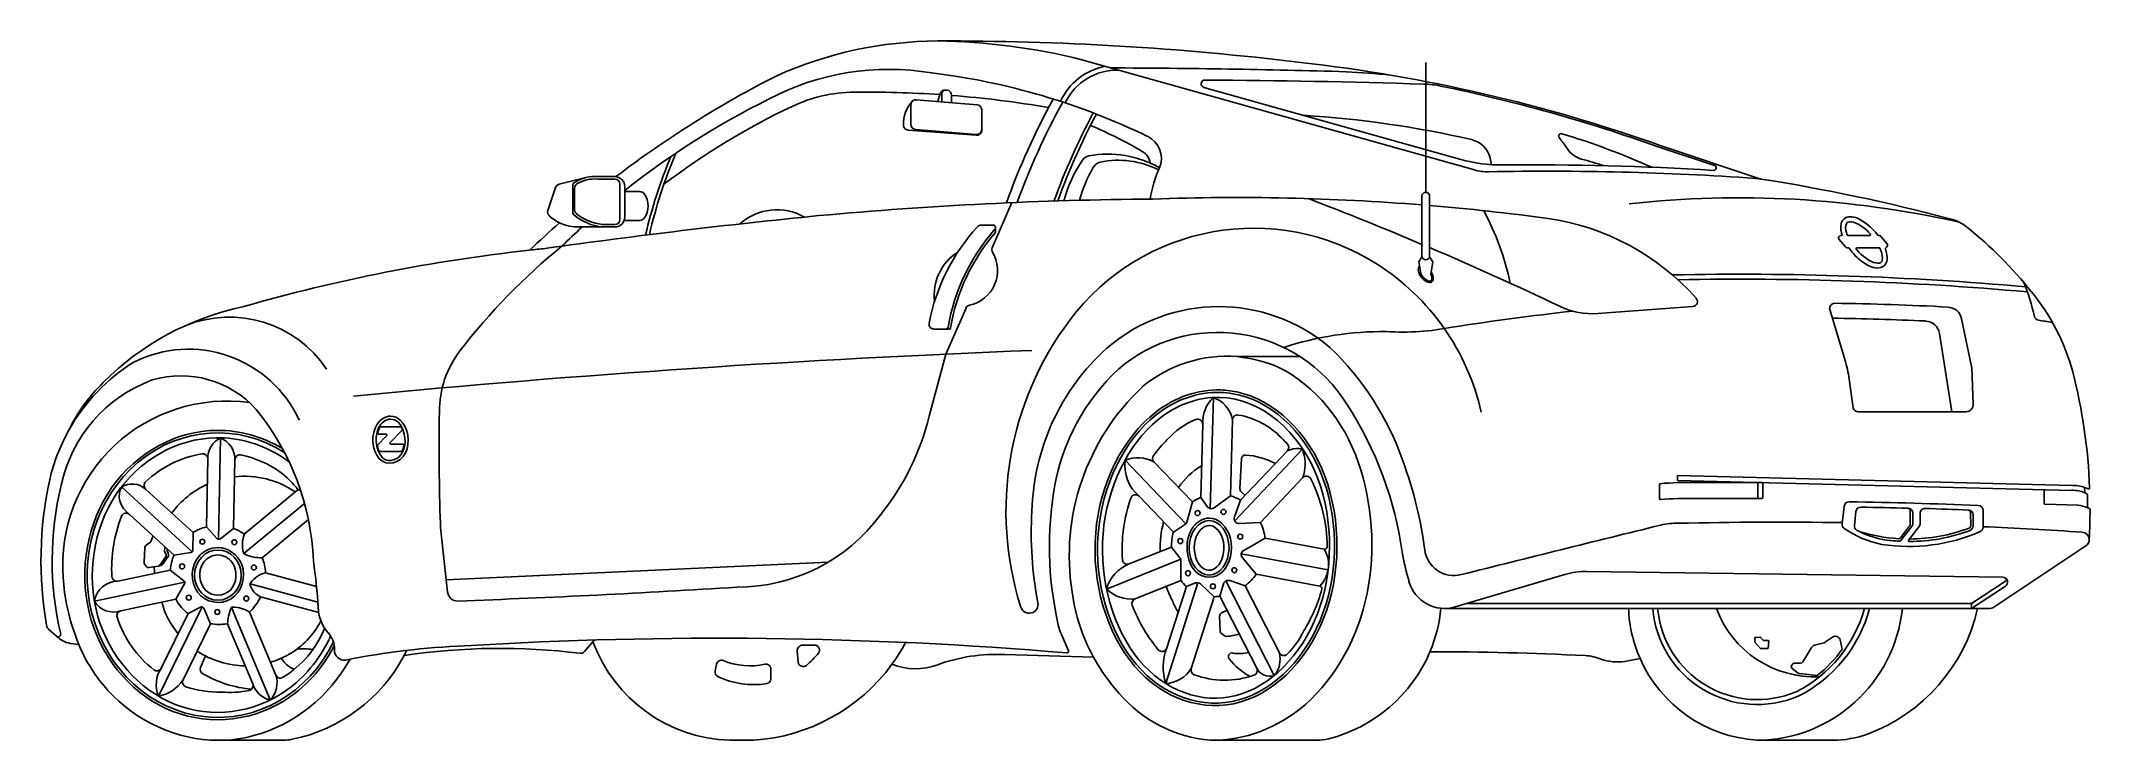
# Model space of a CAD drawing. Header units: millimetres. Extents: x -395 to 3753, y -2 to 1415.
import ezdxf

# ---------------------------------------------------------------- set-up
doc = ezdxf.new("R2010")
doc.units = ezdxf.units.MM
doc.layers.add('ceco.net 222 Nissan Z350 - sideway 2', color=7, linetype='Continuous')

msp = doc.modelspace()

# ---------------------------------------------------------------- linework, layer by layer
at = {"layer": 'ceco.net 222 Nissan Z350 - sideway 2'}
for p, q in [((1712.1, 1377.4), (2506.7, 1154.3)), ((2408.3, 1108.4), (2408.3, 1372.1)), ((1366.2, 1286.6), (1366.2, 1246.4)), ((1377, 1296.5), (1500.3, 1286.2)), ((1425.4, 1309), (1420.7, 1292.8)), ((1428.6, 1292.2), (1428.6, 1309.6)), ((1448.6, 1290.5), (1448.6, 1305.9)), ((1959.2, 1321.5), (2479.2, 1175.5)), ((1509.4, 1276.2), (1509.4, 1233.5)), ((1360.4, 1235.1), (1498.6, 1224.6)), ((1375.4, 1236.5), (1498.6, 1226.1)), ((2878.9, 1201), (2992.8, 1163.2)), ((682, 1123.9), (682, 1067.3)), ((732.8, 1135.8), (767, 1135.8)), ((777, 1125.8), (777, 1053.9)), ((787, 1120.8), (787, 1058.9)), ((685.5, 1117.4), (685.5, 1073.3)), ((817.8, 1110.5), (787, 1110.5)), ((1530.7, 996.9), (1570.3, 1088.1)), ((2405, 1108.4), (2400.6, 1104.2)), ((2400.6, 1104.2), (2400.6, 1096.8)), ((2400.6, 996.5), (2400.6, 1096.8)), ((2408.3, 1108.4), (2405, 1108.4)), ((2411.7, 1108.5), (2408.3, 1108.4)), ((2416.1, 1104.2), (2411.7, 1108.5)), ((2416.1, 1099.5), (2416.1, 1104.2)), ((2416.1, 978.4), (2416.1, 1099.5)), ((741.1, 1038.9), (695.9, 1038.9)), ((767, 1043.9), (741.1, 1043.9)), ((767, 1038.9), (741.1, 1038.9)), ((817.8, 1052.2), (785.9, 1052.2)), ((1508.2, 1042.4), (1532.6, 1042.4)), ((1537.6, 1037.4), (1537.6, 1029.1)), ((2400.6, 996.5), (2400.6, 978.4)), ((3245, 1013.4), (3257.7, 998.4)), ((3248.8, 1021.6), (3249.9, 1021.6)), ((3261.5, 996.6), (3263.5, 996.6)), ((3263.3, 1021.6), (3306.3, 1021.6)), ((3281.3, 996.6), (3325.7, 996.6)), ((3329.2, 1019.8), (3341.9, 1004.8)), ((2400.6, 978.4), (2394.2, 967.9)), ((2394.2, 967.9), (2396.1, 957)), ((2396.1, 957), (2398.3, 943.7)), ((2416.1, 978.4), (2422.5, 967.9)), ((2422.5, 967.9), (2418.3, 943.5)), ((1437.2, 781.4), (1477.7, 874.7)), ((2948.9, 877.8), (2756.4, 863.5)), ((3226, 871.7), (3254.8, 775.4)), ((1412.8, 832), (1436.6, 832)), ((1436.6, 832), (1443.4, 832)), ((3492.8, 852.8), (3512.8, 756.5)), ((3447.9, 823.1), (3473.1, 664.6)), ((1403.4, 655.7), (1437.2, 781.4)), ((2026.6, 776.5), (2153.2, 776.5)), ((3513.2, 753.3), (3516.4, 680.3)), ((3264.3, 735.4), (3273.5, 672.9)), ((1972, 468.6), (1978.4, 693.6)), ((3283.3, 664.6), (3501.4, 664.6)), ((293.2, 634), (332.7, 634)), ((312.3, 602.6), (336, 626.9)), ((1952.7, 491.2), (1956.8, 639.3)), ((2012.8, 494.6), (2017.1, 648.5)), ((-35.1, 406.3), (-31.1, 611.9)), ((286.9, 597.1), (304.9, 615.6)), ((288.8, 619), (303.5, 619)), ((291.3, 584.2), (334.6, 584.2)), ((313.7, 599.2), (337.9, 599.2)), ((2021.6, 443.8), (2157.6, 587.4)), ((2033.4, 485.3), (2128.1, 585.3)), ((-59.6, 431.5), (-57, 569.3)), ((-4.7, 428.5), (-2, 567.8)), ((1922.9, 438), (1799.6, 566.5)), ((1935.9, 482.2), (1858.1, 563.3)), ((2035.5, 569.9), (2032.2, 508.6)), ((-88.3, 381.1), (-231.8, 512.3)), ((-86.5, 420.1), (-182.7, 508)), ((17, 416.9), (125.8, 506.9)), ((2034.5, 502.7), (2042.6, 495.1)), ((2073.7, 440.7), (2159.5, 531.2)), ((2881, 517), (2881, 488.8)), ((2918.1, 535.6), (2917.9, 525.6)), ((2917.9, 525.6), (3715.7, 505.5)), ((2918.1, 535.6), (3715.9, 515.5)), ((3088.3, 521.2), (2954.9, 521.2)), ((3080.3, 521.2), (3080.3, 489)), ((3090.3, 519.2), (3090.3, 491)), ((3659.8, 506.9), (3659.8, 479.2)), ((-125.3, 374.3), (-223.2, 463.8)), ((16.3, 377.5), (138.8, 478.7)), ((1897.6, 421.1), (1828, 493.6)), ((1935.9, 482.2), (1924.4, 441.2)), ((1952.7, 491.2), (1966, 472.6)), ((1980.1, 470.4), (2012.8, 494.6)), ((2021, 451.9), (2033.4, 485.3)), ((3088.3, 489), (2954.1, 489)), ((3251.2, 437.8), (3255.2, 473.6)), ((3275.8, 434.5), (3279, 462.7)), ((3389, 464.4), (3388.9, 438.5)), ((3393.9, 459.4), (3393.9, 438.5)), ((3408.9, 458.8), (3408.9, 438.5)), ((3510.8, 460.6), (3511.2, 433.8)), ((3536.2, 464.8), (3536.2, 431.1)), ((3661.7, 477.2), (3728.1, 475.5)), ((-86.5, 420.1), (-87.1, 384.3)), ((-59.6, 431.5), (-38.3, 407.9)), ((-31.5, 407.3), (-4.7, 428.5)), ((53.3, 369.1), (146.6, 446.2)), ((414.4, 430), (428.5, 299.2)), ((1920.2, 435.4), (1897.6, 421.1)), ((2073.7, 440.7), (2030.9, 438.5)), ((3386.8, 432.3), (3369.1, 409.5)), ((3391.8, 432.3), (3369.2, 403.2)), ((3406.8, 432.3), (3385.7, 405.1)), ((3516.2, 455.6), (3516.2, 433.7)), ((-91.3, 379.4), (-125.3, 374.3)), ((1893.3, 390.7), (1808, 356.4)), ((1893.3, 390.7), (1910.6, 369)), ((2034.8, 377), (2210.6, 344.3)), ((2083, 408.7), (2039.7, 384)), ((2083, 408.7), (2202.8, 386.4)), ((-133, 344), (-239.1, 321.5)), ((-150.1, 354.2), (-156.8, 352)), ((-105.4, 322.5), (-133, 344)), ((59.9, 338.8), (163.2, 310.8)), ((425.8, 324), (1198.6, 359.9)), ((1912.3, 366), (1762.1, 305.7)), ((1912.8, 362.7), (1912.8, 323.1)), ((2037.1, 368.9), (2065.1, 335.8)), ((2065.1, 335.8), (2194, 311.8)), ((2689.8, 335.2), (2467.9, 269.3)), ((2734.5, 341.4), (3576, 329.9)), ((-103.5, 319.6), (-286.4, 280.8)), ((-104.1, 316.1), (-121.5, 285.1)), ((28.6, 316.2), (165.8, 279)), ((1912.8, 323.1), (1819.9, 285.8)), ((1947.2, 318.4), (1881.9, 114.4)), ((1923.7, 310.8), (1883.9, 186.3)), ((1941.9, 317.9), (1923.7, 310.8)), ((1952.3, 315.9), (1980.1, 290.2)), ((1999, 316.1), (1991.7, 291)), ((1991.7, 291), (2066.1, 145.1)), ((2003.9, 322.2), (2101.6, 130.6)), ((2011.8, 322.8), (2042.6, 312.2)), ((2042.6, 312.2), (2111.9, 176.4)), ((3581.4, 321.6), (3513.1, 276.2)), ((3581.4, 311.6), (3513.1, 266.2)), ((-121.5, 285.1), (-233, 261.4)), ((-68, 269.6), (-156.7, 88.7)), ((-96.9, 256), (-151, 145.7)), ((-71.7, 269.2), (-96.9, 256)), ((-64.8, 266.7), (-51.3, 235.5)), ((-9, 268.1), (69.4, 81)), ((27.4, 259), (80.8, 131.5)), ((49.8, 289.7), (167.5, 257.9)), ((1980.1, 290.2), (1933.6, 144.6)), ((1991.9, 221.2), (1991, 250.7)), ((1995.1, 257.6), (2006, 263.1)), ((3513.1, 266.2), (2446.5, 266.2)), ((3513.1, 276.2), (2491.1, 276.2)), ((3513.1, 276.2), (3513.1, 266.2)), ((3513.1, 266.2), (3525.3, 266.2)), ((-51.3, 235.5), (-107.1, 121.7)), ((-17, 235.5), (34, 113.8)), ((1670.7, 213.4), (1685.1, 180.6)), ((2000.1, 211.4), (1994.8, 215.4)), ((3085, 208.2), (3075, 207.8)), ((3091, 201.9), (3085.8, 207.8)), ((-61.8, 170.3), (-71.6, 147)), ((722.7, 198.7), (726, 202.6)), ((1135.7, 179.4), (1138.2, 157.4)), ((1145.6, 192.3), (1171.1, 192.3)), ((3074, 206.8), (3074.3, 198.7)), ((3074.5, 198), (3085.6, 185.5)), ((3086.4, 185.1), (3100.2, 185.1)), ((3101.3, 201.6), (3091.7, 201.6)), ((3101.2, 186), (3102.3, 200.5)), ((972.7, 153.5), (969.8, 139.7)), ((1082.8, 143.5), (1082.8, 124.1))]:
    msp.add_line(p, q, dxfattribs=at)
for points in [[(-36.5, -0.5), (95.8, -0.4, 0.050324), (113.8, 1.4, 0.224599), (340.5, 171, -0.068338), (696.7, 175.5, 0.250151), (705.5, 178.9), (722.7, 198.7, 0.305625), (999.9, -0.5), (1048, -0.5, 0.222417), (1327.9, 153.4, 0.193825), (1420.4, 152.5, -0.099105), (1556.5, 172.9), (1735.6, 167.8, 0.058417), (1787.2, 94.9, 0.199495), (1972.5, -0.3), (2187.2, -0.4, 0.061426), (2211.5, 2.5, 0.23642), (2416.8, 178.8, -0.011724), (2730.7, 170.9, -0.083135), (2762.9, 163.8, 0.116239), (2811.1, 158.8), (2842.1, 164.9, 0.278951), (3078.4, -0.5), (3232.7, -0.5, 0.089334), (3302.5, 12.1, 0.252321), (3525.3, 266.2), (3550.1, 266.2, 0.147742), (3555.7, 267.9), (3744.4, 393.3, 0.261564), (3751.1, 406.4, 0.013302), (3752.7, 466.7, 0.290532), (3751.6, 468.5, 0.012714), (3747.7, 470.2, 0.005902), (3747.3, 496.8, 0.27046), (3746.3, 498.5, 0.018656), (3742.2, 500.5), (3741.8, 511.4, -0.027748), (3749, 508.3, 0.567964), (3751.9, 510.2, 0.052664), (3717.9, 745.7, 0.10328), (3633.7, 908.3, 0.053008), (3505, 1037.8, 0.100338), (3469.3, 1055.4, 0.026057), (3086.6, 1135.9), (2884.4, 1203.1, 0.057979), (2155.3, 1371.9, 0.03107), (1420.2, 1415.5, 0.104274), (1094.5, 1345, 0.045405), (769.2, 1140.7, 0.026957), (767, 1140.8), (732.8, 1140.8, 0.082922), (708.2, 1138.8), (654.1, 1125.2, 0.254612), (647.1, 1118.7), (631.4, 1072.3, 0.292288), (634, 1061.8, 0.076825), (655, 1047.2, 0.009684), (594.4, 991.9, 0.042396), (15.8, 877.6, 0.145821), (-268.4, 724, 0.088423), (-338.2, 627.3, 0.071001), (-376.9, 526.9, 0.096778), (-383.4, 232.6, 0.172302), (-378.5, 223.8), (-362.9, 210.2, 0.154261), (-335.8, 195.6), (-318.2, 193.1)], [(3086.6, 1135.9, 0.000163), (3084.2, 1136.3)], [(625.6, 995.2, 0.001547), (594.4, 991.9, 0.001547)], [(-206.5, 765.2, 0.12726), (-338.2, 627.3, 0.12726)], [(-167.8, 413.1), (-172.5, 401.7, -0.134999), (-174.1, 399.6), (-182.3, 393.5, 0.222103), (-184.3, 389.8), (-185.9, 359.3, 0.182444), (-184.8, 355.9), (-180.8, 350.9, 0.269999), (-176.2, 349.1), (-157, 352, 0.20098), (-153.7, 354), (-142.2, 370.1, 0.247522), (-141.5, 374.7), (-144.3, 382.4, -0.143291), (-144.5, 385.2), (-143.2, 390.7)], [(-150.1, 354.2, 0.099495), (-148.6, 355.6), (-137, 371.6, 0.247522), (-136.4, 376.2), (-139.2, 383.9, -0.143291), (-139.3, 386.7), (-139.3, 387.1)], [(2416.8, 178.8, 0.075339), (2439, 266.6)], [(2818.6, 266.2, 0.093013), (2842, 164.9, 0.086691)], [(2867.6, 266.2, 0.509428), (3162, 88.5)], [(2996.6, 266.2, 0.325461), (3205.1, 127.9, 0.325461)], [(3078.4, -0.5, 0.383359), (3372.9, 266.2, 0.21456)], [(3162, 88.5, 0.215292), (3306.4, 266.2)], [(3251.2, 183.7), (3247, 203.1, 0.504377), (3231.8, 208.3), (3217.6, 198.5, -0.087452), (3214.4, 197), (3195, 191.9, 0.198541), (3188.9, 187.3), (3173, 160.3, -0.279204), (3163.9, 155.3), (3155.3, 155.8, 0.211541), (3151.5, 154.3), (3149.6, 152.4, 0.44542), (3150, 145), (3161.8, 135.4, 0.144865), (3164.4, 134.3), (3200.3, 130.5)], [(340.5, 171, 0.005264), (345.9, 181.5)], [(1327.9, 153.4, 0.034567), (1355.6, 197.5)]]:
    msp.add_lwpolyline(points, format="xyb", dxfattribs=at)
for centre in [(1946.4, 459.5), (1998.8, 461.9), (2032.8, 411.8), (-67.9, 401.5), (-3.1, 400.5), (1911.4, 402.8), (-109, 351.5), (36.4, 349.3), (1927.1, 337.7), (2020.9, 343.7), (-95.5, 288.2), (21.1, 286.4), (1977.5, 311.2), (-37.7, 259.2)]:
    msp.add_circle(centre, 5, dxfattribs=at)
for centre, radius, start, end in [((1404.3, 154.3), 1261.3, 75.8733, 89.2763), ((1321.4, 839.6), 518.4, 80.3546, 117.9953), ((1244.5, -13.2), 1373.7, 64.0831, 83.1572), ((1783.2, 1240.7), 125.8, 100.9619, 155.2627), ((1783.2, 1240.7), 115.8, 88.1552, 154.6959), ((1732, -15726), 17086.9, 88.27218, 89.86882), ((1961.3, 1328.8), 7.5, 89.6963, 254.3167), ((1870.8, -15750.4), 17086.9, 88.2097, 89.69635), ((2182, -94.1), 1448.7, 83.8571, 87.4224), ((2398.3, 1128.3), 200, 78.4288, 88.2097), ((1800.1, -160.8), 1627.2, 116.3436, 128.5048), ((1254.1, 1011.9), 300, 90.6288, 115.3601), ((1275, -890.6), 2202.6, 86.0998, 90.6288), ((1415.8, 1248.8), 64.7, 135.3443, 183.8585), ((1376.2, 1286.6), 10, 85.1918, 180), ((1435, 1306.2), 10, 85.8816, 163.7279), ((1436.3, 1308.4), 7.75, 94.0974, 170.9255), ((1277.6, -880.8), 2202.6, 85.7869, 85.8816), ((1438.6, 1305.9), 10, 360, 85.7869), ((1275, -890.6), 2202.6, 80.3306, 85.4788), ((1499.4, 1276.2), 10, 0, 85.1918), ((2909.6, 606.8), 1433, 151.1639, 160.3957), ((2909.6, 606.8), 1413, 151.0054, 160.0663), ((1788.9, -1848), 3238, 70.329, 78.4288), ((1756, -46.8), 1471.6, 115.3601, 127.1972), ((1361.2, 1245.1), 10, 183.8585, 265.1918), ((1376.2, 1246.4), 10, 180, 265.1918), ((2983.1, 606.8), 1413, 152.0156, 159.9463), ((2990.6, 606.8), 1413, 152.1257, 159.9358), ((1369.9, 396.1), 921.4, 59.7414, 67.0236), ((2028.2, -850.4), 2119.5, 77.1111, 86.4047), ((1499.4, 1236.1), 10, 265.1918, 0), ((1499.4, 1234.6), 10.1, 265.2425, 353.671), ((1823.1, 1177.4), 50, 340.0956, 64.0831), ((2489.8, 1166.9), 50, 13.1472, 77.1111), ((2682.1, 1222.9), 5, 73.2285, 219.108), ((2446.1, 1031.1), 299.1, 33.6615, 39.108), ((2244.1, -230.3), 1522.8, 65.905, 73.2285), ((1804.5, 796.6), 1001.2, 157.4058, 166.9736), ((1812, 796.6), 1001.2, 156.9625, 166.9167), ((1945, 1018.4), 279.1, 146.0874, 164.7223), ((1730, 1163), 20, 100.4355, 146.0874), ((1764.8, 974.2), 212, 60.4612, 100.4355), ((1753.3, 1150.5), 20, 101.9777, 149.3564), ((1786.2, 995.7), 178.2, 62.8703, 101.9777), ((1819.7, 1164.6), 30.9, 6.4895, 62.0111), ((2560.3, 1464.4), 300, 254.3167, 270.5773), ((2323.8, 1128.1), 220.4, 9.6233, 13.1472), ((2623.9, -4846.9), 6011.6, 86.50015, 90.57731), ((2736.7, 1224.6), 50, 213.6615, 254.6386), ((2451.8, 187.6), 1025.5, 72.0185, 74.6386), ((2991.2, 1158.5), 5, 266.5002, 71.6273), ((687, 1123.9), 5, 124.414, 180), ((726.5, 1066.2), 74.9, 104.1654, 124.414), ((695.5, 1117.4), 10, 121.1718, 180), ((726.5, 1066.2), 69.9, 85.2044, 121.1718), ((767, 1125.8), 10, 0, 90), ((767, 1120.8), 20, 0, 83.8234), ((1976.2, 1018.4), 279.1, 149.3564, 164.5328), ((2099.1, 1055), 252.1, 155.3008, 170.793), ((2533.7, 1250.6), 100, 254.3167, 271.1589), ((2657.3, -4859.8), 6011.6, 86.00851, 91.15889), ((3068.8, 1037.5), 100, 81.1437, 86.0085), ((817.8, 1100.5), 10, 38.9912, 90), ((794.1, 1081.3), 40.4, 321.0088, 38.9912), ((1920.4, -6998.8), 8094.5, 90.45955, 95.24866), ((2026.7, -3585.5), 4684, 85.4215, 92.0945), ((-270.8, -5309.5), 6855.1, 67.06423, 69.14065), ((2026.7, -3585.5), 4684, 82.2888, 85.2311), ((3042.4, -930.2), 2028.2, 77.3073, 96.2955), ((2492.5, -12212.6), 13339.1, 95.64683, 98.0454), ((691.7, 1122.7), 83.9, 244.0487, 272.8319), ((1800.1, -160.8), 1627.2, 132.4997, 134.491), ((687, 1067.3), 5, 180, 229.7132), ((752.6, 1144.7), 106.4, 229.7132, 263.7874), ((695.5, 1073.3), 10, 180, 231.3638), ((752.6, 1144.7), 101.4, 231.3638, 263.7874), ((767, 1058.9), 20, 270, 0), ((767, 1053.9), 10, 270, 0), ((817.8, 1062.2), 10, 270, 321.0088), ((1094.7, 961.5), 112.2, 60.1187, 131.9941), ((1797, 768.5), 401.2, 137.5766, 169.1676), ((1508.2, 1032.4), 10, 90, 137.5766), ((1532.6, 1037.4), 5, 318.5474, 90), ((2052.4, 815.5), 538.1, 11.7459, 28.4529), ((2583.4, 563), 498.4, 41.6866, 81.719), ((1469.4, 6), 1282, 129.167, 142.4255), ((1837, 768.5), 401.2, 138.5474, 170.2886), ((1837, 768.5), 396.2, 139.2388, 170.4078), ((1539.9, 993), 10, 156.542, 211.1452), ((1534.6, 1029.1), 3, 319.2388, 0), ((2060, 571), 465.3, 57.4873, 143.1713), ((-270.8, -5309.5), 6855.1, 64.49727, 66.92341), ((3248.8, 1016.6), 5, 90, 220.2573), ((3249.9, 1022.6), 1, 270, 18.1806), ((3261.5, 1001.6), 5, 220.2573, 270), ((3263.3, 1023.6), 2, 201.0313, 270), ((3263.5, 994.6), 2, 35.5334, 90), ((3281.3, 994.6), 2, 90, 221.3748), ((3306.3, 1023.6), 2, 270, 42.0838), ((3324.6, 1023.6), 2, 217.4858, 270), ((3325.2, 1016.5), 5.18, 40.6973, 96.5311), ((3325.7, 994.6), 2, 24.2559, 90), ((3340.6, 995.1), 2, 111.5427, 199.4833), ((3338, 1001.6), 5, 291.5427, 40.2573), ((1516.3, 900.9), 103, 122.3796, 187.1046), ((1469.9, 950.7), 71.7, 281.9388, 31.1452), ((2052.1, 558.4), 480.1, 12.644, 57.5002), ((2409, 980.8), 8.76, 195.9874, 265.6223), ((2407.7, 980.8), 8.76, 274.3777, 344.0126), ((3044.2, -5631.3), 6574.5, 84.95729, 91.19378), ((3044.2, -5641.3), 6574.5, 84.9234, 91.09702), ((3265.6, 778.4), 382.8, 11.9722, 22.7906), ((1486.8, 870.8), 10, 101.9388, 156.542), ((1989.3, 530.4), 347.2, 49.6, 130.6998), ((2745.2, 1013.1), 150, 244.4973, 274.2497), ((2948.1, 887.8), 10, 274.2497, 41.6866), ((3235.7, 874.3), 10, 89.2083, 195.0118), ((3154.9, -4970.2), 5855.1, 86.96427, 89.2083), ((3463.4, 846.7), 30, 11.7512, 86.9643), ((-13.3, 619.7), 236.6, 33.6537, 112.2497), ((1412.8, 842), 10, 169.1676, 270), ((1436.6, 837), 5, 270, 350.2886), ((1443.4, 835), 3, 270, 350.4078), ((2203.1, 463.2), 644.5, 143.1262, 197.5205), ((2361.9, 1319.8), 493.8, 266.1648, 281.6324), ((3459.1, -5734.6), 6645.9, 96.51148, 98.63319), ((3154.9, -4980.2), 5834.7, 87.39938, 89.24948), ((3418.3, 818.4), 30, 9.0275, 87.3994), ((3649.9, 859.9), 10, 191.9722, 261.3731), ((3172.8, -2284.9), 3170.7, 80.8586, 81.3731), ((-96, 545.1), 246.3, 24.6566, 116.6602), ((2544.2, -23349.2), 24156, 92.21414, 95.47906), ((2071.8, 451.8), 460.8, 132.112, 178.562), ((1986.9, 517.1), 308.2, 31.9533, 130.6509), ((2321.7, 186.8), 640.3, 89.3585, 108.2911), ((1813.2, 375.1), 580.6, 19.1092, 46.3002), ((611.9, 665.8), 200, 142.4255, 180.3115), ((2079.7, 437.7), 429.3, 133.1374, 169.9258), ((2006.8, 507.7), 269.6, 85.7967, 129.7882), ((3060.8, 708.3), 205.3, 7.5877, 19.0785), ((3493.2, 752.4), 20, 2.5126, 11.7512), ((-69.8, 456.8), 289.9, 110.0595, 168.2699), ((-111.5, 531.8), 205.6, 42.0599, 106.2968), ((2156.6, 372.8), 469.9, 133.3008, 188.9646), ((-18.5, 354.4), 331.9, 81.9836, 184.351), ((-366, 340.6), 523.4, 2.421, 38.9347), ((4933.3, 589.7), 4522, 179.0491, 181.9299), ((2026.8, 643), 70.1, 133.7291, 182.9604), ((1958.8, 637.5), 59.4, 10.6641, 70.7105), ((1626.5, 276.9), 741.3, 7.7506, 32.9665), ((3283.3, 674.6), 10, 190.0739, 270), ((3501.4, 679.6), 15, 270, 2.5126), ((293.2, 632), 2, 90, 150.4497), ((332.7, 632), 2, 29.5503, 90), ((334.5, 628.3), 2, 315.7182, 23.903), ((894.5, 782.9), 524.6, 321.3833, 345.959), ((2002.2, 502.4), 157.9, 111.9642, 137.8813), ((1946.8, 639.6), 10, 358.3847, 111.9642), ((2027.1, 648.2), 10, 80.2878, 178.3847), ((2002.2, 502.4), 157.9, 43.7401, 80.2878), ((-10.1, 570), 46.9, 116.6805, 180.8546), ((-49.9, 567.8), 47.9, 0.0219, 66.9309), ((288.3, 595.7), 2, 135.7182, 191.9728), ((288.8, 621), 2, 165.4782, 270), ((291.3, 586.2), 2, 203.6973, 270), ((303.5, 617), 2, 315.7182, 90), ((313.7, 601.2), 2, 135.7182, 270), ((334.6, 586.2), 2, 270, 336.3027), ((337.9, 597.2), 2, 349.7076, 90), ((2110.9, 385.5), 317.3, 135.3851, 143.0513), ((1891.5, 387.7), 317.3, 41.7217, 44.8885), ((2120.8, 592.2), 10, 316.5549, 41.7217), ((2147.8, 547.3), 42.9, 84.6849, 117.4216), ((2150.9, 580), 10, 17.095, 84.6849), ((2081.1, 558.5), 83, 340.7588, 17.095), ((-34.5, 367.1), 214.9, 99.1151, 133.6493), ((-66.9, 569.5), 10, 358.8876, 99.1151), ((8, 567.6), 10, 78.0289, 178.8876), ((-34.5, 367.1), 214.9, 54.9583, 78.0289), ((-41.6, 373.4), 214.1, 38.552, 52.4262), ((34.7, 477.5), 112.1, 49.0922, 58.5664), ((1882.6, 556.9), 83.6, 173.3672, 229.1816), ((1825.4, 501.9), 69.5, 61.9089, 111.774), ((1865.3, 570.2), 10, 143.0513, 223.8188), ((2033.1, 425.7), 151.7, 121.214, 145.5988), ((2043, 569.5), 7.5, 86.0496, 176.8806), ((2033.1, 425.7), 151.7, 62.1659, 86.0496), ((1592.3, 280.4), 820.5, 7.3484, 20.3041), ((273.1, 363.2), 645, 166.3147, 193.2672), ((-194.9, 493.8), 41.2, 153.3569, 226.7685), ((-210.1, 477.2), 41.2, 48.3684, 121.78), ((-175.9, 515.4), 10, 133.6493, 227.5685), ((17.4, 351.4), 182.6, 114.3626, 143.6667), ((17.4, 351.4), 182.6, 55.6949, 96.2934), ((97.5, 416.6), 94.6, 69.3766, 72.6096), ((2349.5, 391.8), 703, 170.0946, 192.486), ((2039.7, 508.2), 7.5, 176.8806, 226.5549), ((2166.7, 524.3), 10, 26.3976, 136.5549), ((1891.5, 387.7), 317.3, 0.6714, 26.3976), ((2883, 517), 2, 94.9994, 180), ((2939.3, -127.1), 648.6, 88.6236, 94.9994), ((3088.3, 519.2), 2, 0, 90), ((3718, 445.2), 60.4, 66.3234, 92.1795), ((3718, 445.4), 70.1, 70.1613, 91.7421), ((-222.2, 449.3), 10, 47.5685, 156.3518), ((2338.7, 418.1), 728.9, 176.4408, 191.082), ((2110.9, 385.5), 317.3, 160.7754, 183.6931), ((1820.7, 486.7), 10, 43.8188, 160.7754), ((1987.7, 405), 93, 112.1435, 123.8738), ((1974.1, 478.4), 10, 215.6213, 306.5438), ((1987.7, 405), 93, 70.819, 74.3743), ((1978.9, 395.6), 104.9, 58.7596, 67.9696), ((2883, 488.8), 2, 180, 274.8968), ((2938.5, -159.4), 648.6, 88.6236, 94.8968), ((3088.3, 491), 2, 270, 0), ((3265.2, 472.4), 10, 89.1254, 173.538), ((3123.7, -8791.8), 9275.3, 87.51015, 89.12538), ((3288.9, 461.6), 10, 88.9784, 173.538), ((3123.7, -8802.3), 9275.3, 88.39084, 88.97836), ((3383.9, 459.4), 10, 0, 88.3908), ((3384, 464.4), 5, 0, 88.3908), ((3418.9, 458.8), 10, 88.1723, 180), ((3123.7, -8791.8), 9265.3, 87.63139, 88.17233), ((3505.8, 460.6), 5, 360, 87.6314), ((3506.2, 455.6), 10, 360, 87.6314), ((3526.2, 464.8), 10, 0, 87.5102), ((3661.8, 479.2), 2, 180, 268.5815), ((3716.3, 393.5), 82.9, 67.6956, 81.7592), ((50.2, 345.1), 301.7, 158.9722, 182.7202), ((72.1, 395.7), 59, 158.9143, 196.0762), ((513.8, 440.8), 100, 181.9299, 186.1815), ((1014.9, 669.5), 359.9, 269.9758, 323.5389), ((2099.4, 385.6), 228.9, 165.7648, 181.017), ((2016.7, 389), 123.4, 164.9459, 179.2015), ((1914.8, 443.9), 10, 302.4631, 344.3989), ((2030.4, 448.4), 10, 159.7493, 272.9482), ((1978.9, 395.6), 104.9, 7.1898, 25.4267), ((19181.2, -66099.7), 68501.7, 103.763313, 104.111225), ((2917.6, 288.9), 150, 89.2182, 102.9819), ((3123.7, -8834.2), 9275.3, 89.21103, 91.26079), ((3261.1, 436.7), 10, 173.538, 235.0994), ((3369.8, 592.4), 199.9, 235.0994, 258.992), ((3285.7, 433.3), 10, 173.538, 242.1532), ((3369.8, 592.4), 189.9, 242.1532, 258.992), ((3386.7, 750.6), 343.7, 252.9423, 266.3575), ((3386.7, 750.6), 358.7, 261.1681, 293.595), ((3378.9, 438.5), 10, 322.1581, 0), ((3386.7, 750.6), 343.7, 270.0995, 290.6729), ((3386.7, 750.6), 348.7, 270.0995, 290.673), ((3383.9, 438.5), 10, 322.1581, 0), ((3398.9, 438.5), 10, 322.1581, 0), ((3506.2, 433.7), 5, 290.6729, 0.8231), ((3506.2, 433.7), 10, 290.673, 360), ((3526.2, 431.1), 10, 293.595, 0), ((3123.7, -8834.2), 9275.3, 86.20835, 87.45101), ((3736.1, 405.8), 15, 2.2493, 86.2083), ((-92.1, 384.4), 5, 278.6155, 359.0299), ((-34.6, 411.3), 5, 222.0861, 308.297), ((20.1, 380.7), 5, 196.0762, 244.6411), ((49.9, 443.4), 74.4, 244.6411, 272.6816), ((2044.7, 375.3), 10, 119.7059, 220.3139), ((2203.7, 391.4), 5, 259.4572, 0.6714), ((2152.4, 355.4), 59.2, 349.1808, 31.6279), ((3085.5, 520.7), 738.7, 191.2327, 195.695), ((2465.6, 393), 60, 187.3484, 284.1112), ((3386.7, 750.6), 348.7, 261.1681, 266.8489), ((3365.2, 412.6), 5, 266.3575, 322.1581), ((3367.6, 404.4), 2, 266.8489, 322.1581), ((3387.3, 403.9), 2, 142.1581, 270.0995), ((17.4, 351.4), 182.6, 180.2213, 184.4534), ((75.5, 282.7), 58.2, 105.5562, 142.1166), ((-1020.4, 195.1), 1189.2, 3.5156, 8.1035), ((1833.4, 287.4), 73.5, 110.1895, 165.6239), ((1804.2, 365.7), 10, 183.6931, 291.8943), ((1902.8, 362.7), 10, 0.0018, 38.457), ((1978.9, 395.6), 104.9, 307.3883, 325.2366), ((2151.4, 353.9), 59.9, 315.3476, 350.7878), ((2732.5, 191.4), 150, 89.2182, 106.5391), ((-238.8, 273.3), 48.2, 90.2903, 171.0753), ((-241.1, 331.3), 10, 182.7202, 281.9747), ((-108.4, 318.6), 5, 330.7158, 52.114), ((33.5, 315.4), 5, 142.1166, 198.5561), ((68.2, 327), 41.6, 198.5561, 243.7703), ((448.4, 301.4), 20, 186.1815, 272.0971), ((-341.1, 21863.9), 21597, 272.09707, 273.59949), ((2072.4, 351.3), 383.5, 187.7436, 208.5772), ((1811.7, 355.7), 70.4, 225.2831, 276.682), ((2099.4, 385.6), 228.9, 198.9937, 207.3418), ((1991.2, 381.7), 97.8, 216.7818, 226.4335), ((1945.5, 308.6), 10, 47.2508, 111.286), ((1978.9, 388.7), 98.5, 270.7167, 277.4786), ((2008.6, 313.3), 10, 71.1634, 163.8642), ((1891.5, 387.7), 317.3, 328.1497, 345.0004), ((2193.1, 306.9), 5, 345.0004, 79.4572), ((2446.5, 341.2), 75, 195.695, 286.5391), ((3575.9, 319.9), 10, 303.6168, 89.2182), ((3575.9, 329.9), 10, 303.6168, 330), ((-247.4, 305.2), 46.1, 212.04, 288.1586), ((-230.9, 251.7), 10, 101.9747, 197.5689), ((20, 327.1), 176.9, 195.7792, 219.2749), ((-69.4, 264.8), 5, 23.4517, 117.6577), ((97.4, 227.3), 114.7, 160.3662, 175.8691), ((-6, 264.1), 5, 88.5362, 160.3662), ((-7.5, 204.5), 64.7, 57.3924, 88.5362), ((244.9, 269.9), 78.4, 181.3984, 222.8401), ((1605.7, 274.6), 18, 197.5205, 11.082), ((1823.6, 276.5), 10, 111.8943, 200.7781), ((2110.9, 385.5), 317.3, 200.7781, 216.8153), ((1998.9, 319.7), 110, 200.8611, 213.491), ((1998.5, 250.9), 7.5, 117.0037, 181.7622), ((3079.3, 284.3), 202.5, 185.1375, 292.8774), ((3037.3, 337.3), 268.4, 296.7571, 344.6262), ((-359.6, 214), 5, 228.8926, 13.2672), ((-33.2, 314.3), 217.4, 197.5689, 232.3329), ((-13.3, 304.1), 207.8, 301.4926, 338.1459), ((24.2, 317.3), 166.2, 299.6866, 332.7715), ((149.9, 184.4), 49.5, 357.7885, 40.6916), ((131.2, 230.6), 63.4, 334.342, 342.2139), ((1762.2, 253.7), 100, 187.9638, 203.7734), ((1999.4, 221.4), 7.5, 181.7622, 232.4517), ((2004.7, 217.3), 7.5, 232.4517, 273.2397), ((1998.9, 319.7), 110, 273.2397, 286.8413), ((2001.5, 298.9), 177.8, 315.3185, 333.7561), ((3075, 206.8), 1, 92.0444, 182.0444), ((3085.1, 207.2), 1, 41.2001, 92.0444), ((20, 327.1), 176.9, 236.2003, 269.5984), ((20, 327.1), 176.9, 286.4079, 299.2961), ((131, 17), 167.9, 81.5711, 92.1915), ((219.4, 181.7), 20, 177.7885, 278.1535), ((526.5, -1354.2), 1546.3, 92.3304, 101.3506), ((972.8, -8271.3), 8477.4, 85.20063, 93.44345), ((1145.7, 180.5), 10, 132.1012, 186.4862), ((1040.8, 296.5), 146.4, 312.1012, 313.7847), ((1145.6, 187.3), 5, 90, 133.7847), ((1047.7, 278.7), 166.6, 309.8895, 321.9975), ((1171.1, 182.3), 10, 321.9975, 90), ((1682.4, 179.4), 3, 265.2006, 23.7734), ((2001.5, 298.9), 177.8, 215.6091, 220.7721), ((1874.4, 189.3), 10, 220.7721, 342.2579), ((1986.4, 147.5), 109.6, 159.2875, 197.5466), ((2016.3, 168.7), 7.5, 78.8876, 218.8284), ((2031.2, 244.6), 69.8, 258.8876, 285.3649), ((2062.1, 163.5), 51.4, 320.0913, 14.4361), ((2120.8, 180.9), 10, 207.0037, 315.3185), ((3075.3, 198.7), 1, 182.0444, 221.3867), ((3086.4, 186.1), 1, 221.3867, 270), ((3091.7, 202.6), 1, 221.2001, 270), ((3100.2, 186.1), 1, 270, 355.7088), ((3100.2, 186.1), 1, 270, 355.7088), ((3101.3, 200.6), 1, 355.7088, 90), ((3037.3, 337.3), 263.4, 308.255, 324.305), ((-160, 150.1), 10, 232.3329, 333.8886), ((-101.4, 112), 59.9, 145.7418, 202.8815), ((-62.4, 143.1), 10, 157.1163, 239.8149), ((54.7, 344.4), 242.8, 239.8149, 264.5432), ((32.6, 115.8), 50.7, 316.6067, 18.1044), ((90, 135.4), 10, 202.739, 301.4926), ((136.5, 190.5), 50.7, 209.251, 248.8433), ((979.6, 137.7), 10, 168.1057, 244.2128), ((982.5, 151.5), 10, 68.0811, 168.1057), ((1047.7, 278.7), 166.6, 244.2128, 279.2336), ((1040.8, 296.5), 146.4, 248.0811, 281.8117), ((1072.8, 143.5), 10, 0, 101.8117), ((1148.2, 158.5), 10, 186.4862, 309.8895), ((1879.1, 178.5), 64.1, 272.4803, 328.1167), ((1943.1, 141.6), 10, 162.2579, 249.6419), ((2001.5, 298.9), 177.8, 249.6419, 289.3828), ((2121, 253), 141.9, 218.8284, 241.2297), ((2057.2, 140.6), 10, 289.3828, 27.0037), ((2092.2, 158.3), 29.2, 206.7396, 288.6694), ((-170, 162.5), 75, 280.2454, 327.0603), ((-98.1, 117.3), 10, 153.8886, 251.7772), ((-33.2, 314.3), 217.4, 251.7772, 270.903), ((-13.3, 304.1), 207.8, 265.4506, 281.1026), ((24.8, 110), 10, 281.1026, 22.739), ((79.8, 127.7), 47.8, 196.8305, 257.534), ((1072.8, 124.1), 10, 279.2336, 0), ((-33.6, 264.9), 265.4, 269.3738, 285.1799)]:
    msp.add_arc(centre, radius, start, end, dxfattribs=at)
for centre, major_axis, ratio, start_param, end_param in [((2408.3, 943.5), (-12.6, 15.7), 0.546152, 0.002743, 4.534461), ((-36.5, 333.8), (0, 288.2), 0.91835, 5.747158, 10.507874), ((313, 607.2), (0, 40.5), 0.687809, 7.164622, 7.493815), ((313, 607.2), (0, 40.5), 0.687809, 5.284793, 5.401748), ((313, 607.2), (0, 40.5), 0.687809, 1.869863, 2.138783), ((313, 607.2), (0, 40.5), 0.687809, 4.144402, 4.45426), ((-36.5, 333.8), (0, -50.9), 0.929245, -3.141592653589793, 3.141592653589793)]:
    msp.add_ellipse(centre, major_axis=major_axis, ratio=ratio, start_param=start_param, end_param=end_param, dxfattribs=at)
msp.add_ellipse((1969.8, 389.1), major_axis=(0, 55.2), ratio=0.730299, dxfattribs=at)
for points, knots in [([(3323.1, 1022.4), (3311.4, 1037.6), (3295.8, 1050.8), (3271.6, 1060.6), (3261.5, 1060.9), (3254.8, 1055.3), (3248.9, 1050.3), (3247.2, 1041.7), (3248.9, 1029.4), (3249.7, 1026.2), (3250.8, 1022.9)], [4.60008, 4.60008, 4.60008, 4.60008, 5.574006, 5.574006, 6.283185, 6.283185, 6.283185, 6.910088, 6.910088, 7.119621, 7.119621, 7.119621, 7.119621]), ([(3307.8, 1024.9), (3303.6, 1029.5), (3299.2, 1033.7), (3279.6, 1049.1), (3265.7, 1051.3), (3261.3, 1047.6), (3258.6, 1045.4), (3257.1, 1040.1), (3259.3, 1028.9), (3260.2, 1026), (3261.4, 1022.9)], [4.80476, 4.80476, 4.80476, 4.80476, 5.140703, 5.140703, 6.283185, 6.283185, 6.283185, 6.97529, 6.97529, 7.195915, 7.195915, 7.195915, 7.195915]), ([(3265.1, 995.8), (3270.4, 988.4), (3276.6, 981.3), (3301, 959.2), (3321.5, 950.2), (3343.6, 965.4), (3344.1, 979.3), (3338.7, 994.4)], [1.394395, 1.394395, 1.394395, 1.394395, 1.858121, 1.858121, 3.096749, 3.096749, 4.027477, 4.027477, 4.027477, 4.027477]), ([(3279.8, 993.3), (3292.4, 978.9), (3308.5, 967.9), (3331.3, 963.7), (3335.1, 969.6), (3330.3, 988.7), (3329.1, 992), (3327.5, 995.4)], [1.589523, 1.589523, 1.589523, 1.589523, 2.636374, 2.636374, 3.888538, 3.888538, 4.128395, 4.128395, 4.128395, 4.128395]), ([(2398.3, 943.7), (2402.9, 935.6), (2412.9, 928.4), (2421.5, 929.6), (2422.2, 936.1), (2418.3, 943.5)], [1.218905, 1.218905, 1.218905, 1.218905, 2.827647, 2.827647, 4.3572, 4.3572, 4.3572, 4.3572]), ([(1972.5, -0.3), (2041.2, -2.1), (2110.4, 24.8), (2228.1, 127.4), (2271.4, 208.9), (2307.3, 384.9), (2300.2, 479.7), (2243, 645.4), (2184.8, 717.8), (2085.2, 767), (2054.2, 772.1), (2026.6, 776.5)], [-0.002493, -0.002493, -0.002493, -0.002493, 0.616211, 0.616211, 1.343341, 1.343341, 2.070472, 2.070472, 2.797603, 2.797603, 3.046169, 3.046169, 3.046169, 3.046169]), ([(1992.5, 708.8), (1947, 710), (1901.1, 694.3), (1795, 612.8), (1748.5, 519), (1731.8, 319.5), (1761.8, 216.3), (1875.6, 83.2), (1958.1, 55.2), (2109.2, 98.9), (2175.6, 169.8), (2238.9, 353.6), (2235, 464.3), (2159.2, 637.3), (2088.1, 697.4), (2005.1, 708.1), (1998.8, 708.6), (1992.5, 708.8)], [-3.141593, -3.141593, -3.141593, -3.141593, -2.586558, -2.586558, -1.644728, -1.644728, -0.702897, -0.702897, 0.238933, 0.238933, 1.180763, 1.180763, 2.122593, 2.122593, 3.064424, 3.064424, 3.141593, 3.141593, 3.141593, 3.141593]), ([(1992.3, 703.8), (1947.1, 705), (1901.5, 689), (1797.9, 607.4), (1752.9, 515.3), (1737.2, 319.6), (1766.7, 218.5), (1877.3, 88.5), (1956.8, 61), (2103.3, 101.5), (2168.7, 169.2), (2233, 347.9), (2230.8, 456.6), (2159.8, 628.1), (2091.9, 688.8), (2009.5, 702.7), (2000.9, 703.5), (1992.3, 703.8)], [-3.141593, -3.141593, -3.141593, -3.141593, -2.574974, -2.574974, -1.640195, -1.640195, -0.705415, -0.705415, 0.229365, 0.229365, 1.164144, 1.164144, 2.098924, 2.098924, 3.033704, 3.033704, 3.141593, 3.141593, 3.141593, 3.141593]), ([(1992, 693.8), (1948.1, 694.9), (1903.5, 679), (1805.6, 598.8), (1762.8, 510.8), (1747.3, 323.2), (1775.6, 225.2), (1880, 99.2), (1955, 72.3), (2092.9, 107.6), (2156.6, 170.6), (2221.3, 339.7), (2221.5, 444.2), (2153.6, 626.2), (2073.6, 691.6), (1992, 693.8)], [-3.141593, -3.141593, -3.141593, -3.141593, -2.558454, -2.558454, -1.643122, -1.643122, -0.717286, -0.717286, 0.215032, 0.215032, 1.141104, 1.141104, 2.058787, 2.058787, 3.141593, 3.141593, 3.141593, 3.141593]), ([(94, 590.3), (53.7, 614.5), (7.7, 627.3), (-120.4, 626.4), (-201.2, 582.4), (-300.5, 440.9), (-318.1, 344.9), (-276.3, 172.9), (-217.4, 98.7), (-66.4, 29.1), (23.9, 34.5), (138.6, 104.4), (174.9, 144), (199, 190.9)], [5.778713, 5.778713, 5.778713, 5.778713, 6.289941, 6.289941, 7.201294, 7.201294, 8.112647, 8.112647, 9.024, 9.024, 9.935353, 9.935353, 10.486107, 10.486107, 10.486107, 10.486107]), ([(313, 655.7), (302.2, 655.7), (292.4, 649.1), (272.9, 619.4), (274.5, 587), (305.4, 552.7), (332.9, 560.1), (353.6, 602.4), (348.6, 633.4), (327.1, 652.7), (320.2, 655.7), (313, 655.7)], [0, 0, 0, 0, 0.812105, 0.812105, 2.495579, 2.495579, 4.118487, 4.118487, 5.741394, 5.741394, 6.283185, 6.283185, 6.283185, 6.283185]), ([(313, 649.7), (303.4, 649.7), (294.1, 642.7), (278.2, 610.9), (285.3, 575.2), (316.7, 561.6), (334.5, 571.1), (345.6, 608.2), (340.4, 632.6), (323.8, 647.5), (318.4, 649.7), (313, 649.7)], [0, 0, 0, 0, 0.936359, 0.936359, 2.809077, 2.809077, 4.279543, 4.279543, 5.750009, 5.750009, 6.283185, 6.283185, 6.283185, 6.283185]), ([(93.2, 573.2), (52.9, 599.2), (6, 612.8), (-119.1, 610.5), (-196, 567.1), (-288.7, 428.1), (-303.1, 334.3), (-256.8, 169.8), (-196.7, 101.2), (-49.3, 43), (36.5, 53.8), (138.2, 126.1), (168.1, 161.7), (188.3, 203.1)], [5.747158, 5.747158, 5.747158, 5.747158, 6.299997, 6.299997, 7.225745, 7.225745, 8.151493, 8.151493, 9.077241, 9.077241, 10.002989, 10.002989, 10.507874, 10.507874, 10.507874, 10.507874]), ([(17, 416.9), (16, 417.6), (15, 418.3), (8.2, 422.8), (1.9, 426), (-4.7, 428.5)], [2.5671511, 2.5671511, 2.5671511, 2.5671511, 2.6034953, 2.6034953, 2.816968, 2.816968, 2.816968, 2.816968]), ([(1969.8, 449.4), (1957.5, 449.4), (1945.6, 442.4), (1919.1, 406.5), (1921.7, 361.2), (1958.4, 325.5), (1982.5, 326), (2012.6, 356.8), (2018.7, 384.7), (2007, 431.4), (1989.3, 449.4), (1969.8, 449.4)], [0, 0, 0, 0, 0.7805, 0.7805, 2.525925, 2.525925, 3.783585, 3.783585, 5.041245, 5.041245, 6.283185, 6.283185, 6.283185, 6.283185]), ([(1969.8, 434.4), (1958.8, 434.4), (1945.9, 423.1), (1936.7, 385.9), (1942.2, 363.1), (1962.7, 341.4), (1974.8, 340.9), (1996, 360.2), (2002.6, 382.3), (1995.3, 420.4), (1982.7, 433.2), (1971, 434.3), (1970.4, 434.4), (1969.8, 434.4)], [0, 0, 0, 0, 1.242866, 1.242866, 2.485732, 2.485732, 3.728599, 3.728599, 4.971465, 4.971465, 6.214331, 6.214331, 6.283185, 6.283185, 6.283185, 6.283185]), ([(-36.5, 389.7), (-50.8, 389.7), (-64.9, 383.1), (-91.7, 352.7), (-93, 320), (-62, 278.2), (-31.3, 272.1), (11.7, 299.5), (21.3, 330.6), (4, 375.3), (-15.9, 389.7), (-36.5, 389.7)], [-3.141593, -3.141593, -3.141593, -3.141593, -2.329452, -2.329452, -0.897674, -0.897674, 0.534104, 0.534104, 1.965881, 1.965881, 3.141593, 3.141593, 3.141593, 3.141593]), ([(-36.5, 374.7), (-47.9, 374.7), (-59.3, 368.6), (-77.4, 342.1), (-74.9, 316.3), (-47.2, 289.7), (-24.8, 290), (2.2, 317.3), (4.2, 343.3), (-14.4, 368.9), (-25.5, 374.7), (-36.5, 374.7)], [-3.141593, -3.141593, -3.141593, -3.141593, -2.207367, -2.207367, -0.727318, -0.727318, 0.75273, 0.75273, 2.232778, 2.232778, 3.141593, 3.141593, 3.141593, 3.141593]), ([(-121.5, 285.1), (-121.1, 284.3), (-120.7, 283.6), (-114.3, 272.4), (-106.3, 263.3), (-96.9, 256)], [-1.0502298, -1.0502298, -1.0502298, -1.0502298, -1.0240978, -1.0240978, -0.6626444, -0.6626444, -0.6626444, -0.6626444]), ([(-51.3, 235.5), (-40.4, 233.6), (-29.1, 233.4), (-17.8, 235.4), (-17.4, 235.5), (-17, 235.5)], [-0.1518278, -0.1518278, -0.1518278, -0.1518278, 0.1850999, 0.1850999, 0.197301, 0.197301, 0.197301, 0.197301]), ([(-318.2, 193.1), (-303.4, 158.9), (-283.5, 127.4), (-201, 36.4), (-117.2, -0.8), (-36.5, -0.5)], [8.293353, 8.293353, 8.293353, 8.293353, 8.633183, 8.633183, 9.435153, 9.435153, 9.435153, 9.435153])]:
    msp.add_open_spline(points, degree=3, knots=knots, dxfattribs=at)
for points in [[(-59.6, 431.5), (-69.1, 429.1), (-78.2, 425.2), (-86.5, 420.1)], [(-125.3, 374.3), (-129.3, 364.6), (-131.9, 354.4), (-133, 344)], [(59.9, 338.8), (59.3, 349.1), (57, 359.4), (53.3, 369.1)], [(-349.5, 329.2), (-347.5, 289), (-339.5, 249.1), (-318.2, 193.1)], [(27.4, 259), (36.6, 267.7), (44.2, 278.2), (49.8, 289.7)], [(35.9, 8.8), (117, 30.1), (189.1, 87.5), (231, 163.6)]]:
    msp.add_open_spline(points, degree=3, dxfattribs=at)

doc.saveas('drawing.dxf')
